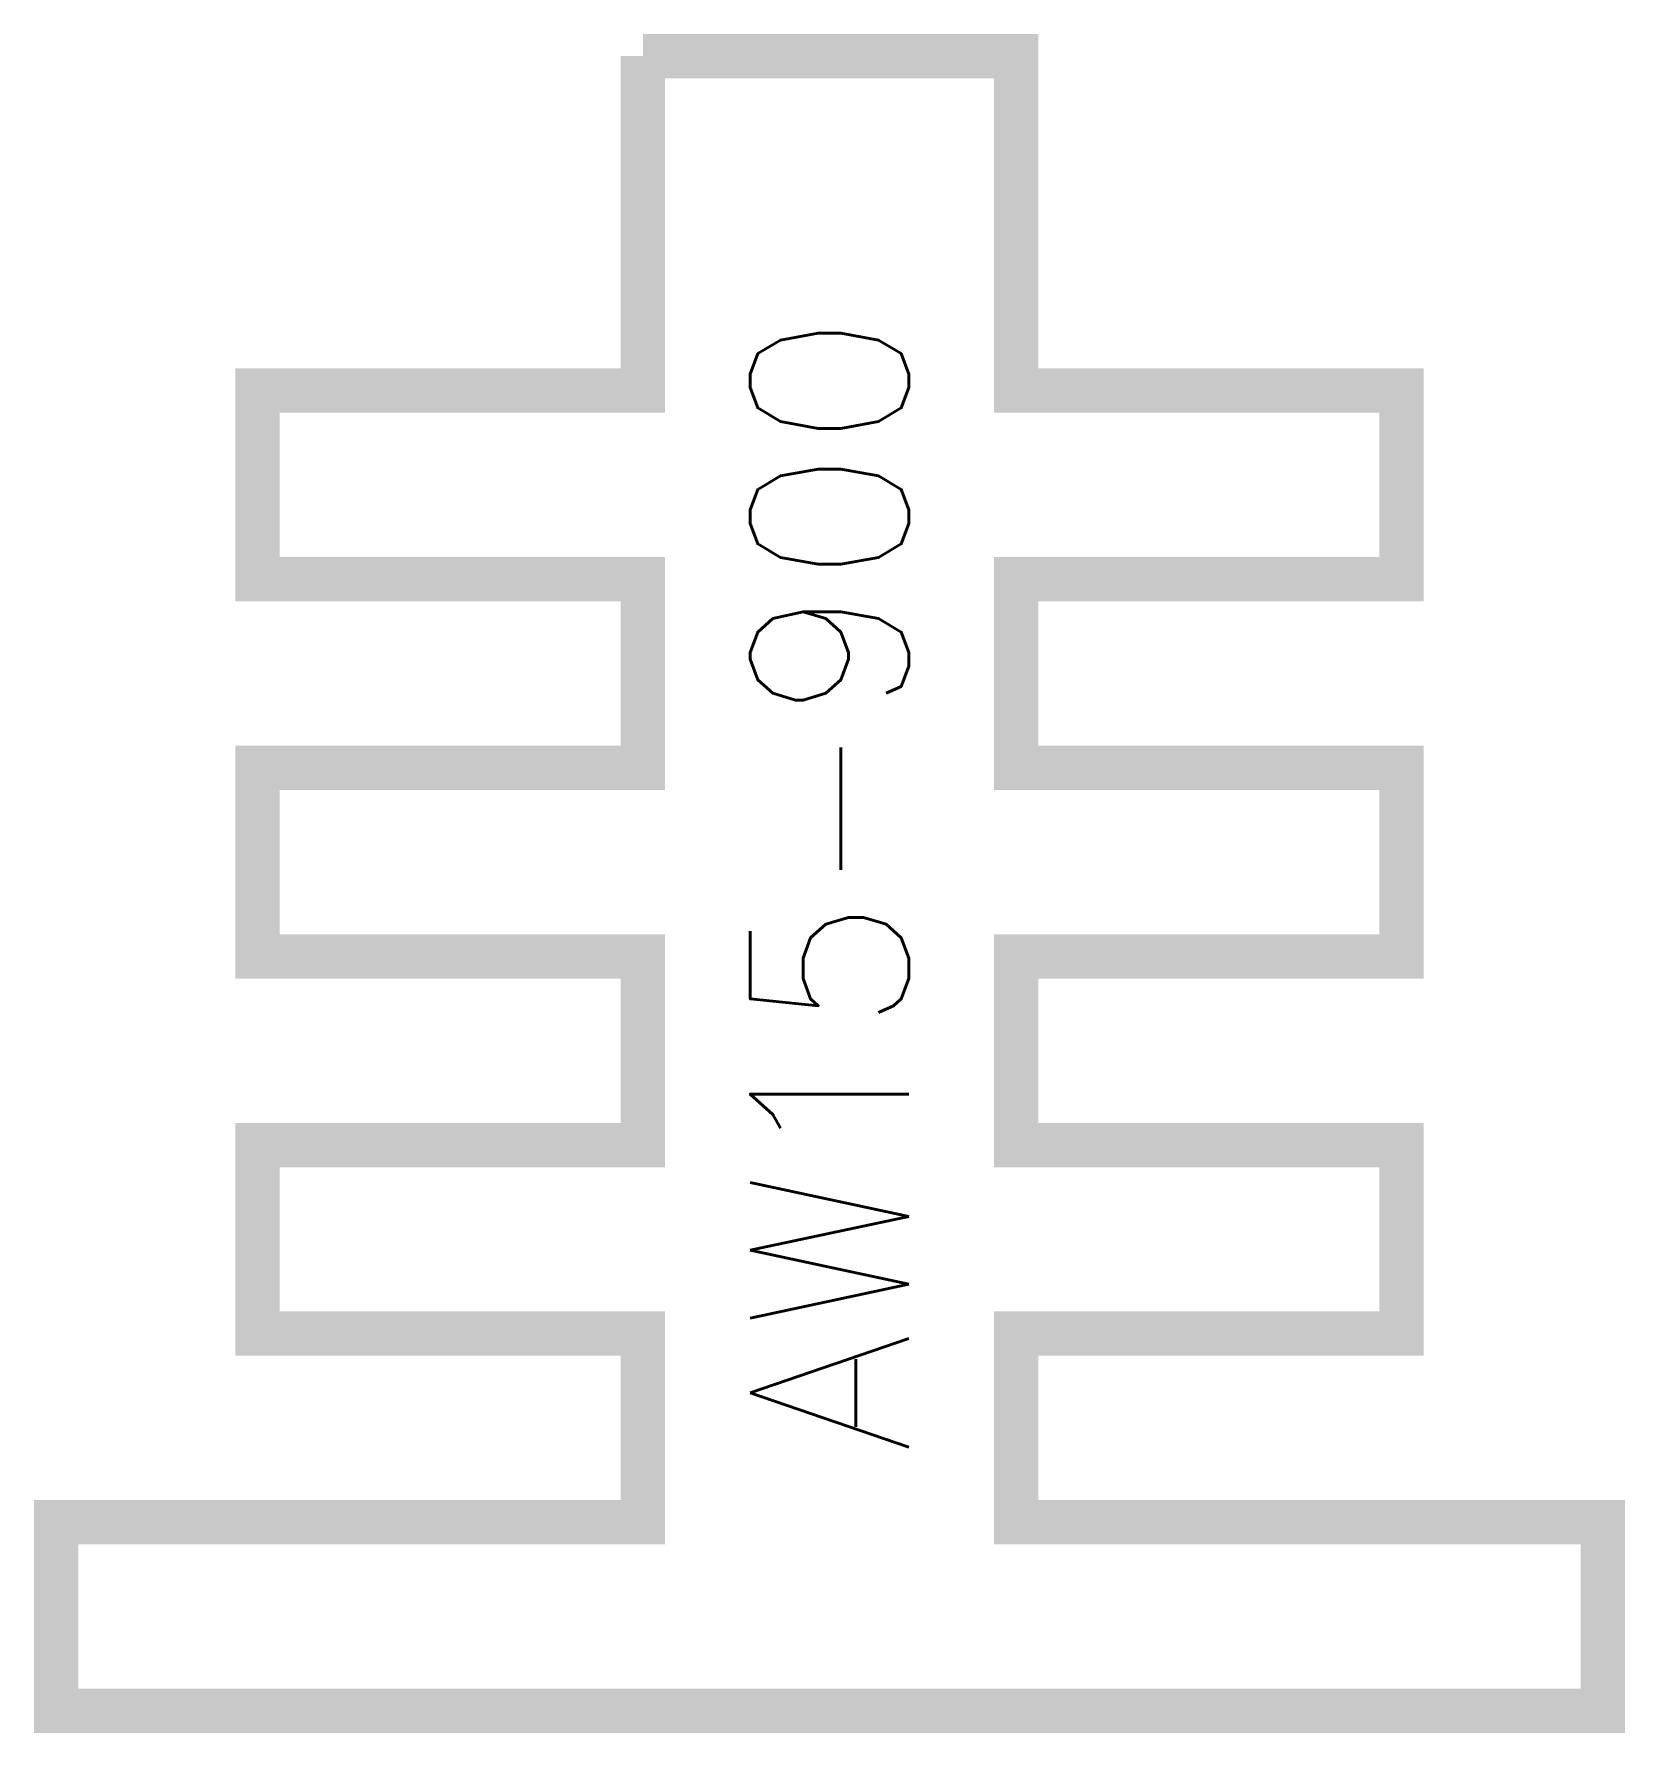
# Model space of a CAD drawing. Header units: inches. Extents: x -17.2 to 17.2, y -18.3 to 18.3.
import ezdxf

# ---------------------------------------------------------------- set-up
doc = ezdxf.new("R2010")
doc.units = ezdxf.units.IN
doc.header["$LTSCALE"] = 48
doc.header["$MEASUREMENT"] = 0
doc.styles.add('WSNotes', font='complex.shx', dxfattribs={"height": 18})

msp = doc.modelspace()

# ---------------------------------------------------------------- wipeouts: each hides what was drawn before it
at = {"linetype": 'Continuous'}
msp.add_wipeout([(-0.062, 17.841), (-4.088, 17.841), (3.963, 17.841), (3.963, 10.628), (12.274, 10.628), (12.274, 6.561), (3.963, 6.561), (3.963, 2.494), (12.274, 2.494), (12.274, -1.573), (3.963, -1.573), (3.963, -5.64), (12.274, -5.64), (12.274, -9.707), (3.963, -9.707), (3.963, -13.774), (16.618, -13.774), (16.618, -17.841), (3.963, -17.841), (-0.062, -17.841), (-4.088, -17.841), (-16.742, -17.841), (-16.742, -13.774), (-4.088, -13.774), (-4.088, -9.707), (-12.399, -9.707), (-12.399, -5.64), (-4.088, -5.64), (-4.088, -1.573), (-12.399, -1.573), (-12.399, 2.494), (-4.088, 2.494), (-4.088, 6.561), (-12.399, 6.561), (-12.399, 10.628), (-4.088, 10.628), (-4.088, 17.841)], dxfattribs=at)

# ---------------------------------------------------------------- next in the draw order: linework, layer by layer
at = {"linetype": 'Continuous', "const_width": 0.956}
msp.add_lwpolyline([(0, 17.841), (-4.026, 17.841), (4.026, 17.841), (4.026, 10.628), (12.337, 10.628), (12.337, 6.561), (4.026, 6.561), (4.026, 2.494), (12.337, 2.494), (12.337, -1.573), (4.026, -1.573), (4.026, -5.64), (12.337, -5.64), (12.337, -9.707), (4.026, -9.707), (4.026, -13.774), (16.68, -13.774), (16.68, -17.841), (4.026, -17.841), (0, -17.841), (-4.026, -17.841), (-16.68, -17.841), (-16.68, -13.774), (-4.026, -13.774), (-4.026, -9.707), (-12.337, -9.707), (-12.337, -5.64), (-4.026, -5.64), (-4.026, -1.573), (-12.337, -1.573), (-12.337, 2.494), (-4.026, 2.494), (-4.026, 6.561), (-12.337, 6.561), (-12.337, 10.628), (-4.026, 10.628), (-4.026, 17.841)], dxfattribs=at)

# ---------------------------------------------------------------- next in the draw order: texts
at = {"insert": (0, 0), "char_height": 3.72877, "width": 0.02883, "attachment_point": 5, "rotation": 90, "style": 'WSNotes'}
msp.add_mtext('{\\Fromans|c0;\\H0.91667x;AW15-900}', dxfattribs=at)

doc.saveas('drawing.dxf')
